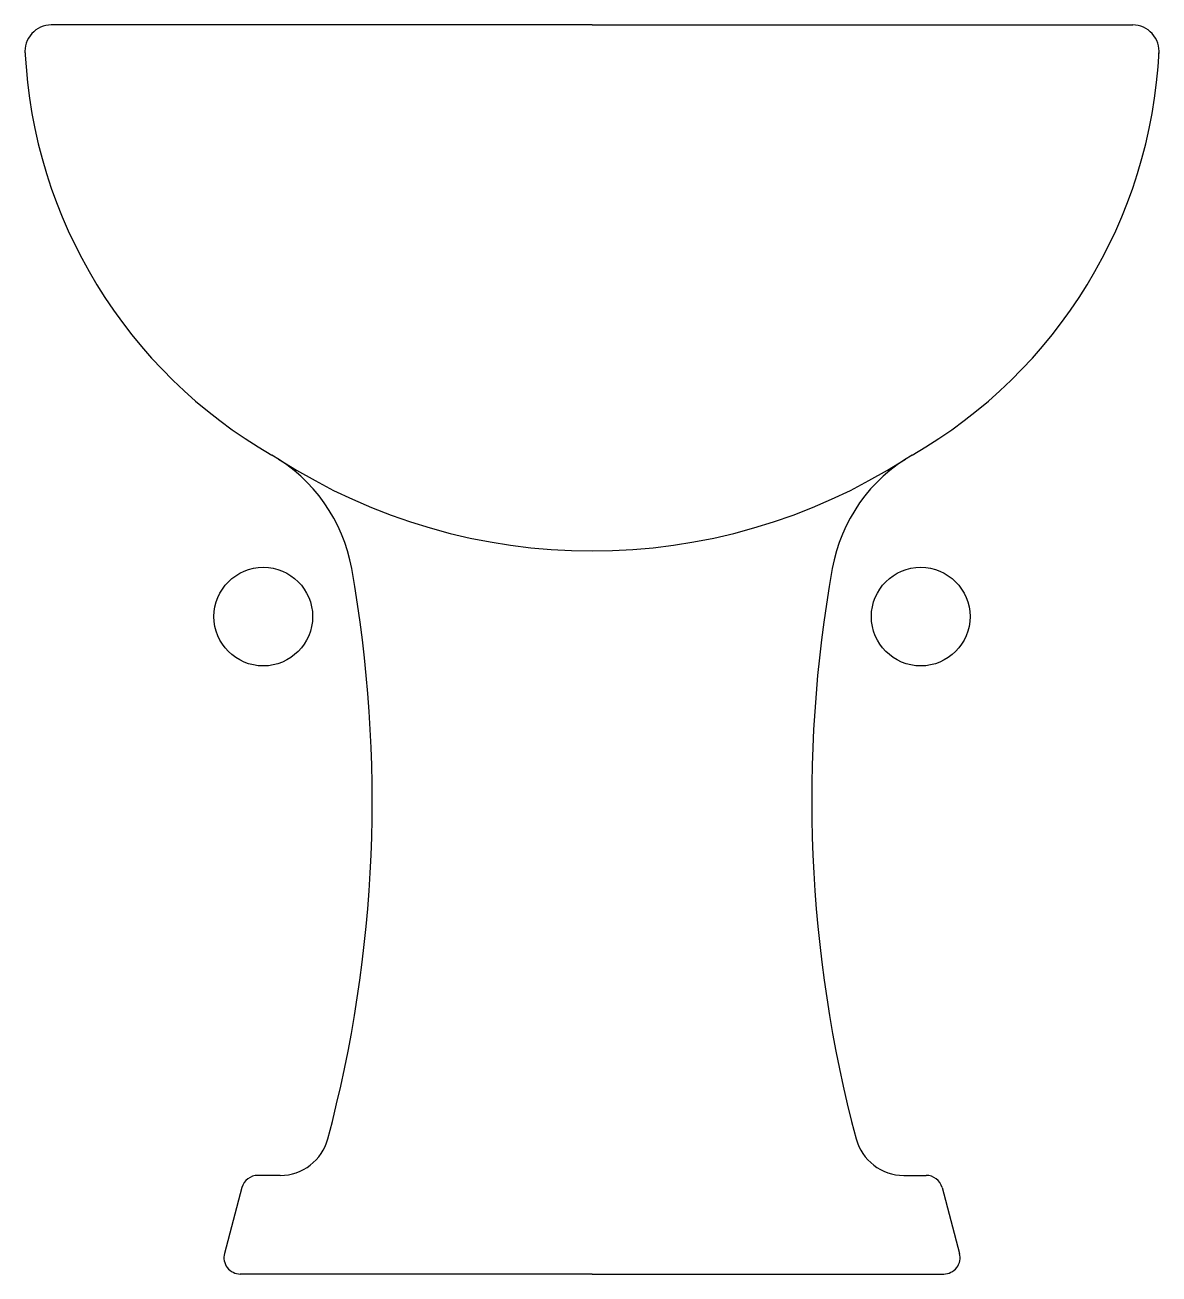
# Model space of a CAD drawing. Extents: x 2288 to 2633, y 1512 to 1892.
import ezdxf

# ---------------------------------------------------------------- set-up
doc = ezdxf.new("R2010")
doc.units = 0
doc.header["$LTSCALE"] = 50
doc.layers.add('FINA', color=6, linetype='CONTINUOUS')
doc.layers.add('GROSSA', color=3, linetype='CONTINUOUS')

msp = doc.modelspace()

# ---------------------------------------------------------------- linework, layer by layer
at = {"layer": 'FINA', "color": 0, "linetype": 'CONTINUOUS'}
for centre in [(2360.55, 1711.97), (2560.55, 1711.97)]:
    msp.add_circle(centre, 15, dxfattribs=at)
msp.add_arc((2460.55, 1908.65), 176.7, 237.3442, 302.6558, dxfattribs=at)
at = {"layer": 'GROSSA', "color": 0, "linetype": 'CONTINUOUS'}
for p, q in [((2460.55, 1891.97), (2296.05, 1891.97)), ((2460.55, 1891.97), (2625.05, 1891.97)), ((2365.7, 1541.97), (2358.89, 1541.97)), ((2555.4, 1541.97), (2562.21, 1541.97)), ((2354.06, 1538.25), (2348.73, 1518.25)), ((2567.04, 1538.25), (2572.37, 1518.25)), ((2460.55, 1511.97), (2353.56, 1511.97)), ((2460.55, 1511.97), (2567.54, 1511.97))]:
    msp.add_line(p, q, dxfattribs=at)
for centre, radius, start, end in [((2296.05, 1883.97), 8, 90, 185.8322), ((2625.05, 1883.97), 8, 354.1678, 90), ((2437.88, 1891.19), 150, 182.7606, 240.1156), ((2483.22, 1891.19), 150, 299.8844, 357.2394), ((2338.22, 1717.78), 50, 10.142, 60.1156), ((2582.87, 1717.78), 50, 119.8844, 169.858), ((1993.69, 1656.15), 400, 345.0706, 10.142), ((2927.4, 1656.15), 400, 169.858, 194.9294), ((2365.7, 1556.97), 15, 270, 345.0706), ((2555.4, 1556.97), 15, 194.9294, 270), ((2358.89, 1536.97), 5, 90, 165.0686), ((2562.21, 1536.97), 5, 14.9314, 90), ((2353.56, 1516.97), 5, 165.0686, 270), ((2567.54, 1516.97), 5, 270, 14.9314)]:
    msp.add_arc(centre, radius, start, end, dxfattribs=at)

doc.saveas('drawing.dxf')
